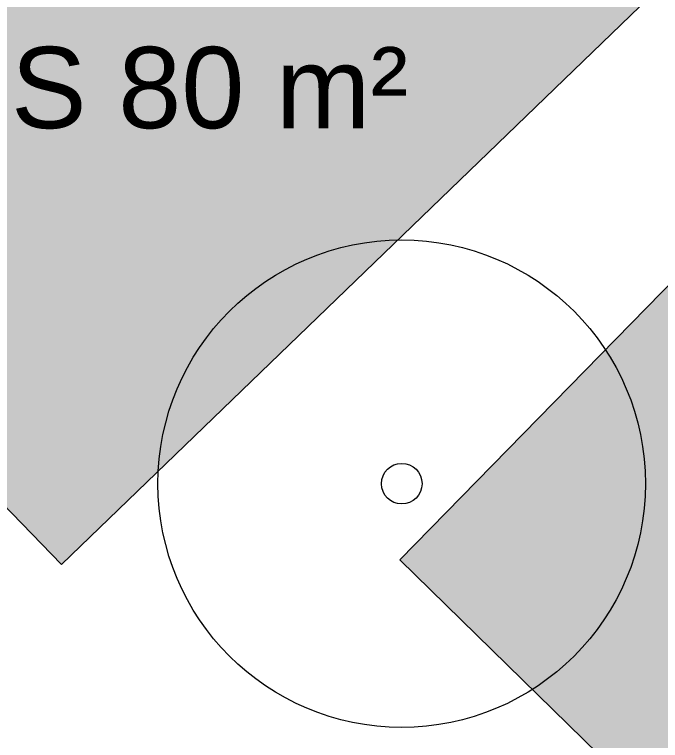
# Model space of a CAD drawing. Header units: metres. Extents: x -3 to 687, y -1 to 1371.
# Drawn here: x 10.69 to 18.64, y 174.12 to 183.05 of the extents above; entities that cross this region are included whole.
import ezdxf

# ---------------------------------------------------------------- set-up
doc = ezdxf.new("R2010")
doc.units = ezdxf.units.M
doc.header["$MEASUREMENT"] = 0
for name, color, linetype, lineweight, true_color in [('TPX_BUILDING_AREAS_TEXT', 7, 'CONTINUOUS', 0, 0x000000), ('TPX_BUILDINGS', 7, 'CONTINUOUS', 0, 0x000000), ('TPX_BUILDINGS_HATCH', 7, 'CONTINUOUS', 0, 0xf0f0f0), ('TPX_VEGETATION_TREES_INDIVIDUAL', 7, 'CONTINUOUS', 0, 0x136734)]:
    doc.layers.add(name, color=color, linetype=linetype, lineweight=lineweight, true_color=true_color)
doc.styles.add('TPX_TEXTE', font='arial.ttf')

# ---------------------------------------------------------------- blocks, each defined once
blk = doc.blocks.new('TREETR003_CR030')
at = {"layer": 'TPX_VEGETATION_TREES_INDIVIDUAL'}
for radius in [3, 0.25]:
    blk.add_circle((0, 0, 0.0361), radius, dxfattribs=at)

msp = doc.modelspace()

# ---------------------------------------------------------------- hatches: boundary and pattern name
at = {"layer": 'TPX_BUILDINGS_HATCH'}
for points in [[(15.9609, 189.6259), (6.8674, 180.8243), (11.2656, 176.2817), (20.3686, 185.0722), (15.9609, 189.6259)], [(22.073, 183.1271), (15.4306, 176.3413), (42.5736, 149.788), (49.216, 156.5738), (22.073, 183.1271)]]:
    msp.add_hatch(color=256, dxfattribs=at).paths.add_polyline_path(points)

# ---------------------------------------------------------------- linework, layer by layer
at = {"layer": 'TPX_BUILDINGS', "elevation": 0.0421}
for points in [[(15.9609, 189.6259), (6.8674, 180.8243), (11.2656, 176.2817), (20.3686, 185.0722)], [(22.073, 183.1271), (15.4306, 176.3413), (42.5736, 149.788), (49.216, 156.5738)]]:
    msp.add_lwpolyline(points, close=True, dxfattribs=at)

# ---------------------------------------------------------------- block references
at = {"layer": 'TPX_VEGETATION_TREES_INDIVIDUAL'}
msp.add_blockref('TREETR003_CR030', (15.452, 177.2774, 0.0361), dxfattribs=at)

# ---------------------------------------------------------------- texts
at = {"layer": 'TPX_BUILDING_AREAS_TEXT', "style": 'TPX_TEXTE'}
msp.add_text('S 80 m²', height=1, dxfattribs=at).set_placement((10.6423, 181.6527, 0.0451))

doc.saveas('drawing.dxf')
